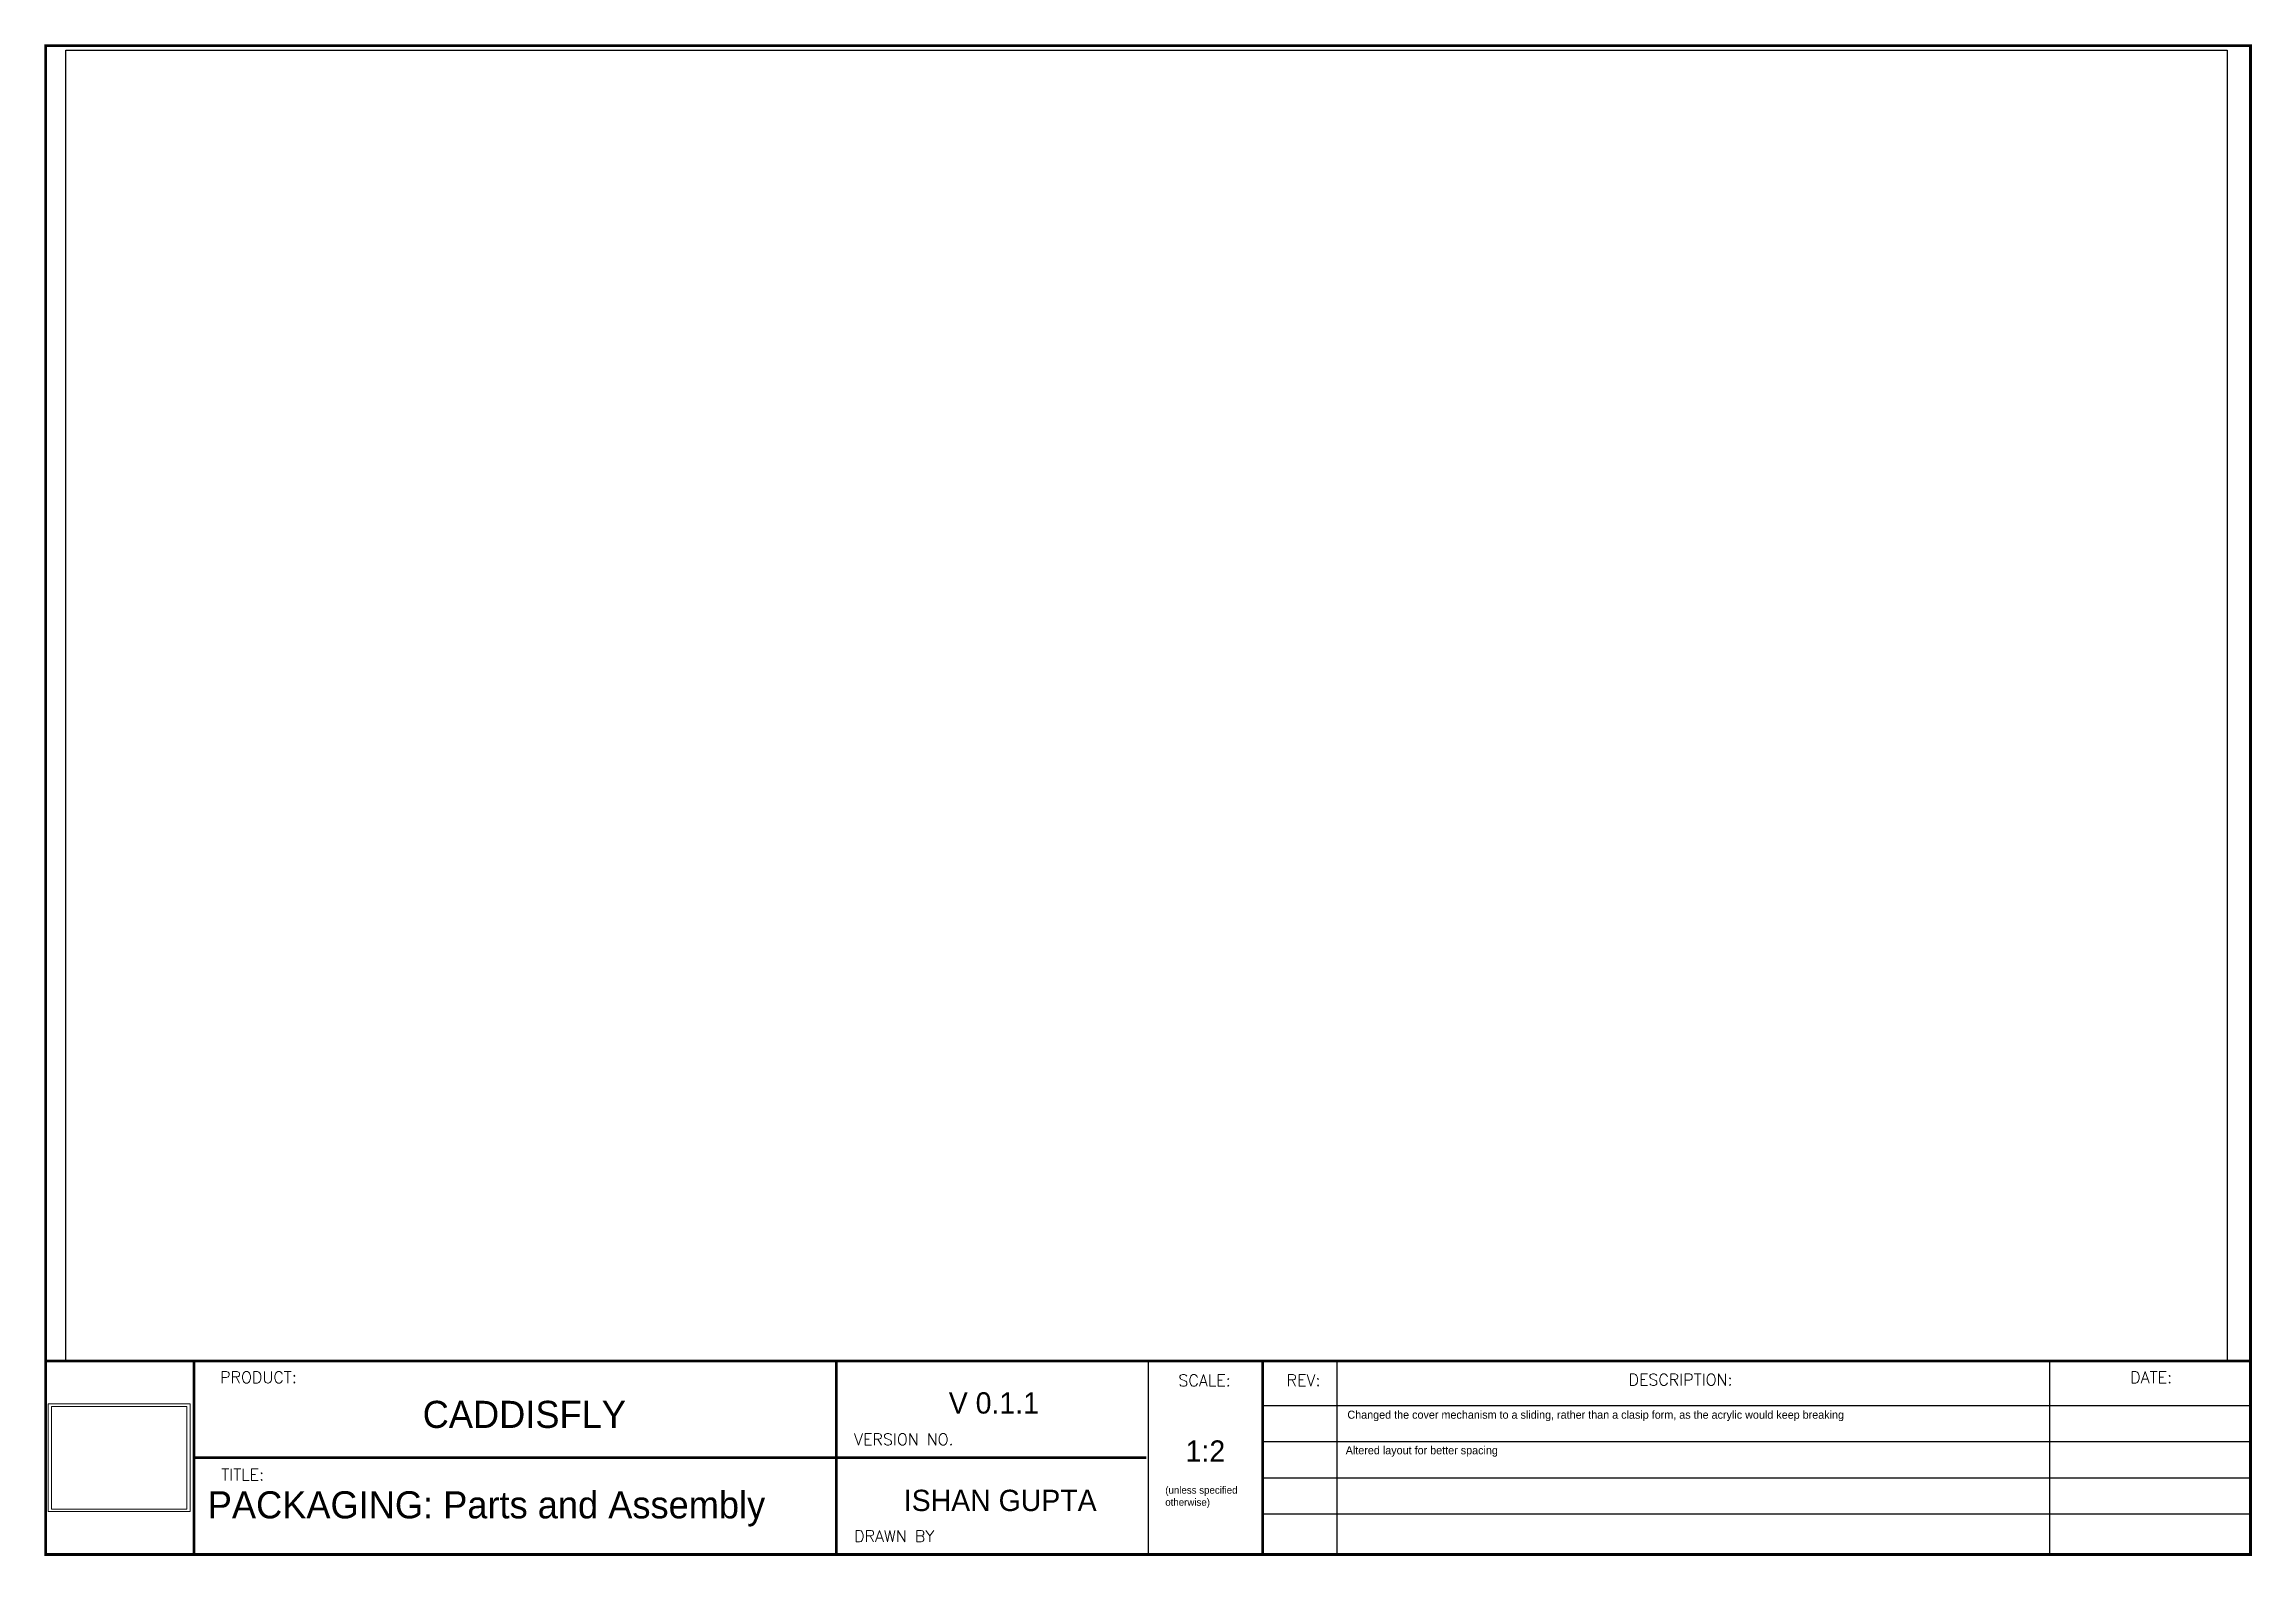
# Paper-space layout 'Kit' of a CAD drawing. Header units: inches, sheet in millimetres. Extents: x -40 to 234, y 48 to 236.
import ezdxf
from ezdxf.enums import TextEntityAlignment as Align

# ---------------------------------------------------------------- set-up
doc = ezdxf.new("R2010")
doc.units = ezdxf.units.IN
doc.header["$MEASUREMENT"] = 0
doc.linetypes.add('DASHEDX2', pattern=[1.5, 1, -0.5])
doc.layers.add('hidden lines', color=7, linetype='DASHEDX2', lineweight=13)
for name, color, linetype in [('YS-TEXT-MEDIUM', 6, 'Continuous'), ('YS-TITLEBLOCK-BORDERS', 154, 'Continuous'), ('YS-TITLEBLOCK-TEXT-NONEDITABLE', 154, 'Continuous')]:
    doc.layers.add(name, color=color, linetype=linetype)
doc.styles.add('ROMANS', font='romans.shx')
doc.styles.add('YS TEXT', font='GOTHIC.TTF')
picture_1 = doc.add_image_def('image1.png', size_in_pixel=(558, 423))
picture_2 = doc.add_image_def('image2.jpg', size_in_pixel=(1280, 776))

# ---------------------------------------------------------------- blocks, each defined once
blk = doc.blocks.new('*U8')
at = {"layer": 'YS-TITLEBLOCK-BORDERS'}
blk.add_lwpolyline([(-82.64, 0), (45.02, 0)], dxfattribs=at)
blk = doc.blocks.new('*U9')
at = {"color": 0, "linetype": 'ByBlock', "lineweight": -2, "transparency": 16777216}
for p in [(0, 0), (0, -4.68), (0, -9.35), (0, -14.03)]:
    blk.add_blockref('*U8', p, dxfattribs=at)
blk = doc.blocks.new('*U7')
at = {"layer": 'YS-TITLEBLOCK-BORDERS'}
blk.add_line((142.5, 25), (142.5, 0), dxfattribs=at)
at = {"layer": 'YS-TITLEBLOCK-BORDERS', "linetype": 'Continuous'}
blk.add_line((19.19, 12.5), (142.28, 12.5), dxfattribs=at)
at = {"layer": 'YS-TITLEBLOCK-BORDERS', "linetype": 'Continuous', "const_width": 0.35}
blk.add_lwpolyline([(285, 194.96), (285, 0), (0, 0), (0, 194.96)], close=True, dxfattribs=at)
for points in [[(0, 25), (285, 25)], [(19.19, 0), (19.19, 25)], [(102.22, 0), (102.22, 25)], [(157.33, 0), (157.33, 25)], [(19.19, 12.5), (142.28, 12.5)], [(157.33, 12.5), (157.33, 0)]]:
    blk.add_lwpolyline(points, dxfattribs=at)
at = {"layer": 'YS-TITLEBLOCK-BORDERS'}
for points in [[(166.92, 25), (166.92, 0)], [(259.02, 25), (259.02, 0)]]:
    blk.add_lwpolyline(points, dxfattribs=at)
blk.add_blockref('*U9', (239.98, 19.27))
at = {"style": 'YS TEXT'}
for tag, p in [('site-single-line', (59.12, 17.7)), ('title-single-line', (58.84, 4.68))]:
    blk.add_attdef(tag, p, '', height=3.5, dxfattribs=at)
for tag, p in [('VERSION_NUMBER', (125.19, 18.78)), ('DRAWN_BY', (129.77, 5.29))]:
    blk.add_attdef(tag, text='', height=2.75, dxfattribs=at).set_placement(p, align=Align.CENTER)
at = {"layer": 'YS-TITLEBLOCK-TEXT-NONEDITABLE', "linetype": 'Continuous', "char_height": 1.5, "width": 22.6072, "style": 'ROMANS'}
for s, insert, attachment_point in [('PRODUCT:', (22.57, 23.65), 1), ('SCALE:', (149.81, 22.49), 5), ('REV:', (162.6, 22.51), 5), ('DESCRIPTION:', (211.33, 22.58), 5), ('DATE:', (272.15, 22.89), 5), ('VERSION NO.', (104.51, 15.62), 1), ('TITLE:', (22.72, 11.06), 1), ('DRAWN BY', (104.51, 3.12), 1)]:
    blk.add_mtext(s, dxfattribs=dict(at, insert=insert, attachment_point=attachment_point))
at = {"layer": 'hidden lines'}
image = blk.add_image(picture_1, insert=(0.35, 5.54), size_in_units=(18.35, 13.91), dxfattribs=at)
image.dxf.flags = 7

psp = doc.layouts.new('Kit')

# ---------------------------------------------------------------- block references
ref = psp.add_blockref('*U7', (-39.87, 48.37), dxfattribs=dict(xscale=0.96, yscale=0.96, zscale=0.96))
ref.add_attrib('site-single-line', 'CADDISFLY', (6.93, 64.07), dxfattribs={"layer": 'YS-TEXT-MEDIUM', "color": 7, "height": 3.36, "style": 'YS TEXT'})
ref.add_attrib('title-single-line', 'PACKAGING: Parts and Assembly', (-19.74, 52.85), dxfattribs={"layer": 'YS-TEXT-MEDIUM', "color": 7, "height": 3.36, "style": 'YS TEXT'})
ref.add_attrib('drawing_number', 'V 0.1.1', dxfattribs={"layer": 'YS-TEXT-MEDIUM', "color": 7, "height": 2.64, "style": 'YS TEXT'}).set_placement((77.8, 65.85), align=Align.CENTER)
ref.add_attrib('scale', 'ISHAN GUPTA', dxfattribs={"layer": 'YS-TEXT-MEDIUM', "color": 7, "height": 2.64, "style": 'YS TEXT'}).set_placement((78.59, 53.76), align=Align.CENTER)

# ---------------------------------------------------------------- texts
at = {"attachment_point": 1}
for s, width, insert, char_height in [('Changed the cover mechanism to a sliding, rather than a clasip form, as the acrylic would keep breaking', 88.4197, (121.67, 66.21), 1), ('1:2', 9.7937, (101.6, 62.52), 2.64), ('Altered layout for better spacing', 88.4197, (121.46, 61.8), 1), ('(unless specified otherwise)', 12.2673, (99.07, 56.81), 0.9)]:
    psp.add_mtext_dynamic_manual_height_columns(s, width=width, gutter_width=1, heights=[0], dxfattribs=dict(at, insert=insert, char_height=char_height))

# ---------------------------------------------------------------- pictures from other files: only their frames are drawn
image = psp.add_image(picture_2, insert=(-37.34, 72.37), size_in_units=(268.18, 162.58))
image.dxf.flags = 7
at = {"layer": 'hidden lines'}
image = psp.add_image(picture_1, insert=(-39.14, 54.01), size_in_units=(16.79, 12.73), dxfattribs=dict(at, brightness=51))
image.dxf.flags = 7

# ---------------------------------------------------------------- viewports
at = {"layer": '0', "view_target_point": (29.05, 54.55)}
psp.add_viewport(center=(96.93, 153.95), size=(273.6, 163.1592), view_center_point=(381.31, 418.51), view_height=158.5501, dxfattribs=at)

doc.saveas('drawing.dxf')
